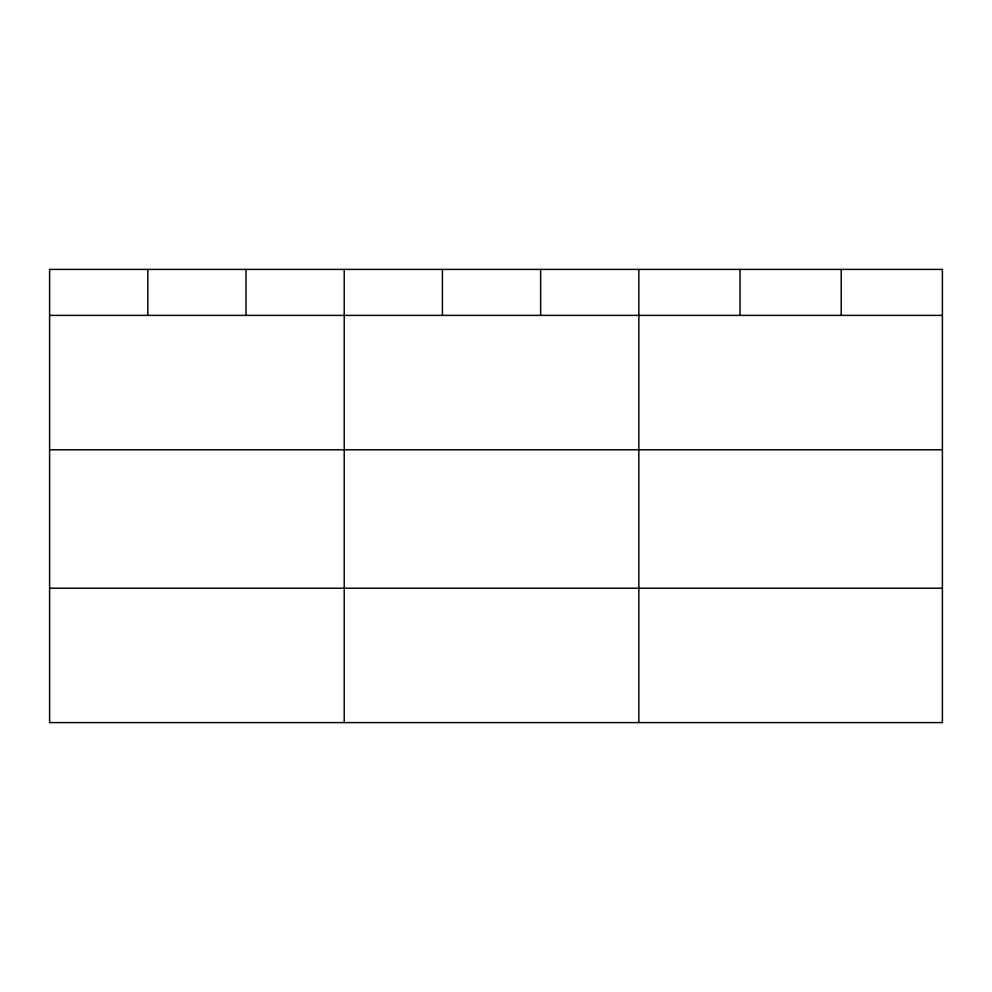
<?xml version="1.0" encoding="UTF-8"?>
<svg xmlns="http://www.w3.org/2000/svg" width="992" height="992" viewBox="0 0 992 992"><rect width="100%" height="100%" fill="white"/><g stroke="black" fill="none" stroke-linecap="round" stroke-linejoin="round"><path stroke-width="1.49" d="M942.4 449.773L942.4 269.402L49.6 269.402L49.6 722.598L942.4 722.598L942.4 449.773L49.6 449.773M49.6 315.394L942.4 315.394M49.6 588.219L942.4 588.219M841.216 269.402L841.216 315.394M740.032 269.402L740.032 315.394M638.848 269.402L638.848 722.598M540.64 269.402L540.64 315.394M442.432 269.402L442.432 315.394M344.224 269.402L344.224 722.598M246.016 269.402L246.016 315.394M147.808 269.402L147.808 315.394"/></g></svg>
